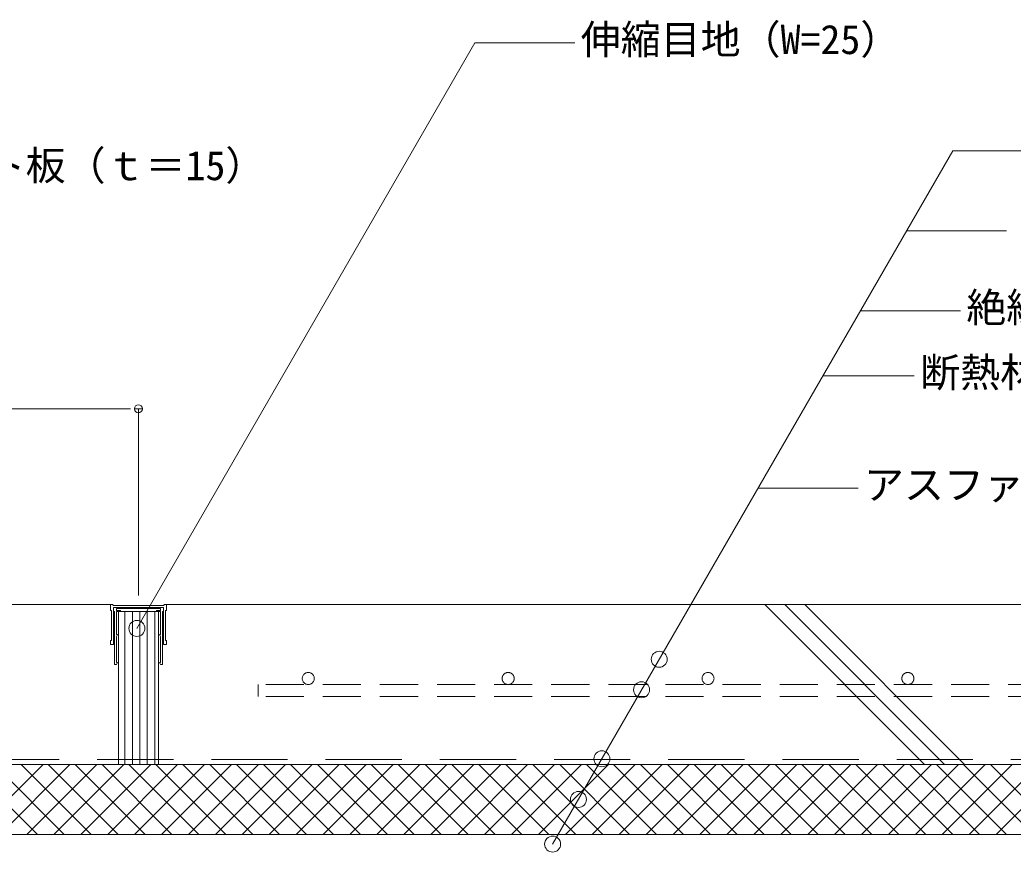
# Model space of a CAD drawing. Units: millimetres, scale not verified. Extents: x -1380 to 1380, y -955 to 955.
# Drawn here: x -99.3 to 397.7, y -308.8 to 107.5 of the extents above; entities that cross this region are included whole.
import ezdxf
from ezdxf.enums import TextEntityAlignment as Align

# ---------------------------------------------------------------- set-up
doc = ezdxf.new("R2010")
doc.units = ezdxf.units.MM
doc.header["$LTSCALE"] = 3
doc.linetypes.add('USER1', pattern=[19.05, 12.7, -6.35])
doc.linetypes.add('USER2', pattern=[9.525, 6.35, -3.175])
for name, color, linetype, lineweight in [('0-0_0', 7, 'Continuous', 9), ('0-1_HATCH', 9, 'Continuous', 18), ('0-3_KUTAI', 3, 'Continuous', 18), ('0-4_BOUSUI', 1, 'Continuous', 18), ('0-5_MOJI', 7, 'Continuous', 18), ('0-6_sunpo', 7, 'Continuous', 18), ('0-8_dannnetu', 6, 'Continuous', 18), ('0-B_TENSEN', 4, 'USER2', 18), ('0-D_bousui2', 7, 'USER1', 9)]:
    doc.layers.add(name, color=color, linetype=linetype, lineweight=lineweight)
doc.styles.add('ＭＳ ゴシック', font='')
doc.styles.get('ＭＳ ゴシック').set_extended_font_data('MS Gothic')

# ---------------------------------------------------------------- blocks, each defined once
blk = doc.blocks.new('_DOT')
at = {"layer": '0-0_0'}
for p, q in [((-0.5, 0), (-1, 0)), ((0.25, 0), (-0.25, 0))]:
    blk.add_line(p, q, dxfattribs=at)
blk.add_circle((0, 0), 0.25, dxfattribs=at)

msp = doc.modelspace()

# ---------------------------------------------------------------- linework, layer by layer
at = {"layer": '0-1_HATCH'}
for p, q in [((273.435, -184.969), (353.435, -264.969)), ((283.435, -184.969), (363.435, -264.969)), ((293.435, -184.969), (373.435, -264.969)), ((-90.518, -299.969), (-125.518, -264.969)), ((-122.671, -299.969), (-87.671, -264.969)), ((-77.047, -299.969), (-112.047, -264.969)), ((-109.201, -299.969), (-74.201, -264.969)), ((-63.577, -299.969), (-98.577, -264.969)), ((-95.73, -299.969), (-60.73, -264.969)), ((-50.106, -299.969), (-85.106, -264.969)), ((-82.26, -299.969), (-47.26, -264.969)), ((-36.636, -299.969), (-71.636, -264.969)), ((-68.789, -299.969), (-33.789, -264.969)), ((-23.166, -299.969), (-58.166, -264.969)), ((-55.319, -299.969), (-20.319, -264.969)), ((-9.695, -299.969), (-44.695, -264.969)), ((-41.849, -299.969), (-6.849, -264.969)), ((3.775, -299.969), (-31.225, -264.969)), ((-28.378, -299.969), (6.622, -264.969)), ((17.246, -299.969), (-17.754, -264.969)), ((-14.908, -299.969), (20.092, -264.969)), ((30.716, -299.969), (-4.284, -264.969)), ((-1.437, -299.969), (33.563, -264.969)), ((44.186, -299.969), (9.186, -264.969)), ((12.033, -299.969), (47.033, -264.969)), ((57.657, -299.969), (22.657, -264.969)), ((25.503, -299.969), (60.503, -264.969)), ((71.127, -299.969), (36.127, -264.969)), ((38.974, -299.969), (73.974, -264.969)), ((84.597, -299.969), (49.597, -264.969)), ((52.444, -299.969), (87.444, -264.969)), ((98.068, -299.969), (63.068, -264.969)), ((65.914, -299.969), (100.914, -264.969)), ((111.538, -299.969), (76.538, -264.969)), ((79.385, -299.969), (114.385, -264.969)), ((125.009, -299.969), (90.009, -264.969)), ((92.855, -299.969), (127.855, -264.969)), ((138.479, -299.969), (103.479, -264.969)), ((106.326, -299.969), (141.326, -264.969)), ((151.949, -299.969), (116.949, -264.969)), ((119.796, -299.969), (154.796, -264.969)), ((165.42, -299.969), (130.42, -264.969)), ((133.266, -299.969), (168.266, -264.969)), ((178.89, -299.969), (143.89, -264.969)), ((146.737, -299.969), (181.737, -264.969)), ((192.361, -299.969), (157.361, -264.969)), ((160.207, -299.969), (195.207, -264.969)), ((205.831, -299.969), (170.831, -264.969)), ((173.678, -299.969), (208.678, -264.969)), ((219.301, -299.969), (184.301, -264.969)), ((187.148, -299.969), (222.148, -264.969)), ((232.772, -299.969), (197.772, -264.969)), ((200.618, -299.969), (235.618, -264.969)), ((246.242, -299.969), (211.242, -264.969)), ((214.089, -299.969), (249.089, -264.969)), ((259.712, -299.969), (224.712, -264.969)), ((227.559, -299.969), (262.559, -264.969)), ((273.183, -299.969), (238.183, -264.969)), ((241.029, -299.969), (276.029, -264.969)), ((286.653, -299.969), (251.653, -264.969)), ((254.5, -299.969), (289.5, -264.969)), ((300.124, -299.969), (265.124, -264.969)), ((267.97, -299.969), (302.97, -264.969)), ((313.594, -299.969), (278.594, -264.969)), ((281.441, -299.969), (316.441, -264.969)), ((327.064, -299.969), (292.064, -264.969)), ((294.911, -299.969), (329.911, -264.969)), ((340.535, -299.969), (305.535, -264.969)), ((308.381, -299.969), (343.381, -264.969)), ((354.005, -299.969), (319.005, -264.969)), ((321.852, -299.969), (356.852, -264.969)), ((367.476, -299.969), (332.476, -264.969)), ((335.322, -299.969), (370.322, -264.969)), ((380.946, -299.969), (345.946, -264.969)), ((348.793, -299.969), (383.793, -264.969)), ((394.416, -299.969), (359.416, -264.969)), ((362.263, -299.969), (397.263, -264.969)), ((407.887, -299.969), (372.887, -264.969)), ((375.733, -299.969), (410.733, -264.969)), ((421.357, -299.969), (386.357, -264.969)), ((389.204, -299.969), (424.204, -264.969))]:
    msp.add_line(p, q, dxfattribs=at)
at = {"layer": '0-3_KUTAI'}
for p, q in [((-53.957, -184.969), (-369.957, -184.969)), ((-46.743, -264.969), (-46.743, -188.469)), ((-42.993, -264.969), (-42.993, -188.469)), ((-39.243, -264.969), (-39.243, -188.469)), ((-35.493, -264.969), (-35.493, -188.469)), ((-31.743, -264.969), (-31.743, -188.469)), ((900.043, -184.969), (-25.957, -184.969))]:
    msp.add_line(p, q, dxfattribs=at)
for points in [[(-27.457, -185.469), (-26.957, -184.969), (-25.957, -184.969), (-25.957, -187.969), (-26.457, -187.969), (-26.457, -202.969), (-25.957, -202.969), (-25.957, -204.969), (-27.457, -204.969), (-27.457, -186.469), (-52.457, -186.469), (-52.457, -204.969), (-53.957, -204.969), (-53.957, -202.969), (-53.457, -202.969), (-53.457, -187.969), (-53.957, -187.969), (-53.957, -184.969), (-52.957, -184.969), (-52.457, -185.469), (-39.957, -185.469)], [(-28.957, -186.969), (-28.957, -187.969), (-30.957, -187.969), (-30.957, -188.469), (-28.957, -188.469), (-28.957, -199.969), (-29.457, -199.969), (-28.957, -200.969), (-28.957, -213.969), (-29.457, -213.969), (-28.957, -214.969), (-27.957, -214.969), (-27.957, -188.469), (-27.457, -188.469), (-27.457, -186.469), (-52.457, -186.469), (-52.457, -188.469), (-51.957, -188.469), (-51.957, -214.969), (-50.957, -214.969), (-50.457, -213.969), (-50.957, -213.969), (-50.957, -200.969), (-50.457, -199.969), (-50.957, -199.969), (-50.957, -188.469), (-48.957, -188.469), (-48.957, -187.969), (-50.957, -187.969), (-50.957, -186.969)]]:
    msp.add_lwpolyline(points, close=True, dxfattribs=at)
msp.add_lwpolyline([(-49.957, -264.969), (-49.957, -188.469), (-29.957, -188.469), (-29.957, -264.969)], dxfattribs=at)
at = {"layer": '0-4_BOUSUI'}
msp.add_lwpolyline([(900.043, -299.969), (-346.317, -299.969), (-389.957, -256.329), (-389.957, 50.031)], dxfattribs=at)
at = {"layer": '0-5_MOJI'}
for p, q in [((344.4, 1.911), (394.4, 1.911)), ((321.306, -38.089), (371.306, -38.089)), ((302.542, -70.589), (348.212, -70.589)), ((270.118, -126.749), (320.118, -126.749))]:
    msp.add_line(p, q, dxfattribs=at)
for points in [[(178.374, 95.939), (128.374, 95.939), (-40.702, -196.91)], [(417.494, 41.911), (367.494, 41.911), (167.305, -304.827)]]:
    msp.add_lwpolyline(points, dxfattribs=at)
for centre in [(-40.702, -196.91), (220.61, -212.386), (211.815, -227.619), (191.94, -262.157), (180.221, -282.455), (167.305, -304.827)]:
    msp.add_circle(centre, 4, dxfattribs=at)
at = {"layer": '0-6_sunpo'}
for p, q in [((-391.957, -87.071), (-47.957, -87.071)), ((-39.957, -180.469), (-39.957, -87.071))]:
    msp.add_line(p, q, dxfattribs=at)
at = {"layer": '0-8_dannnetu'}
msp.add_line((900.043, -264.969), (-346.317, -264.969), dxfattribs=at)
at = {"layer": '0-B_TENSEN'}
msp.add_line((900.043, -230.969), (20.043, -230.969), dxfattribs=at)
msp.add_lwpolyline([(900.043, -224.969), (20.043, -224.969), (20.043, -230.969)], dxfattribs=at)
for centre in [(45.043, -221.969), (145.043, -221.969), (245.043, -221.969), (345.043, -221.969)]:
    msp.add_circle(centre, 3, dxfattribs=at)
at = {"layer": '0-D_bousui2'}
msp.add_line((-346.317, -262.469), (900.043, -262.469), dxfattribs=at)

# ---------------------------------------------------------------- block references
at = {"layer": '0-6_sunpo', "xscale": 8, "yscale": 8}
msp.add_blockref('_DOT', (-39.957, -87.071), dxfattribs=at)

# ---------------------------------------------------------------- texts
at = {"layer": '0-5_MOJI', "style": 'ＭＳ ゴシック'}
for s, p in [('伸縮目地（W=25）', (181.374, 85.939)), ('押出成形セメント板（ｔ＝15）', (-256.345, 22.877)), ('絶縁クロス1000', (374.306, -48.089)), ('断熱材：ＲＢボードまたは', (351.212, -80.589)), ('アスファルト防水層', (323.118, -136.749))]:
    msp.add_text(s, height=14.66, dxfattribs=at).set_placement(p, align=Align.BOTTOM_LEFT)

doc.saveas('drawing.dxf')
